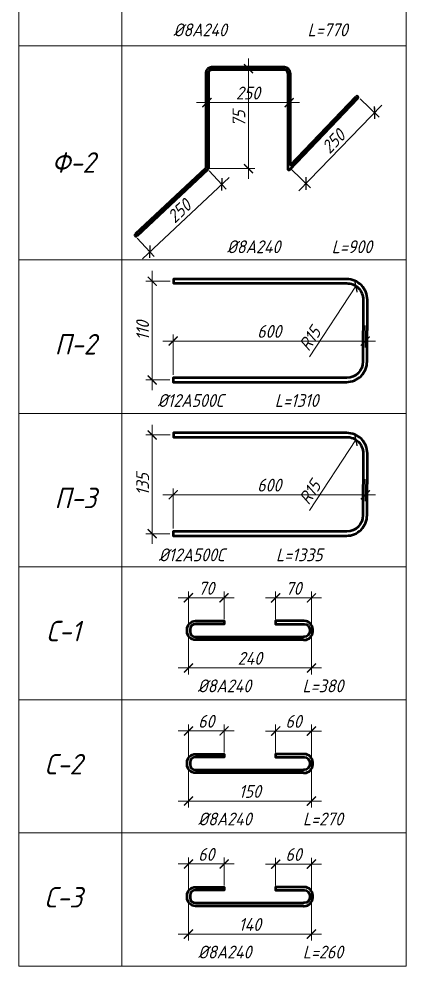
# Model space of a CAD drawing. Header units: millimetres. Extents: x 504091 to 2165846, y 135022 to 442887.
# Drawn here: x 1292303 to 1293059, y 225593 to 227440 of the extents above; entities that cross this region are included whole.
import ezdxf

# ---------------------------------------------------------------- set-up
doc = ezdxf.new("R2010")
doc.units = ezdxf.units.MM
doc.layers.get('Defpoints').update_dxf_attribs({"color": 255})
for name, color, linetype, lineweight in [('!_КР_Размеры', 7, 'Continuous', 9), ('Арматура 12', 26, 'Continuous', 50), ('КР_арматура 16', 224, 'Continuous', 50), ('КР_арматура 8', 232, 'Continuous', 50), ('Размеры (линейные)', 154, 'Continuous', 9), ('Размеры КР', 164, 'Continuous', 9)]:
    doc.layers.add(name, color=color, linetype=linetype, lineweight=lineweight)
doc.styles.add('GOST 2.304_new', font='isocpeur.ttf', dxfattribs={"width": 0.9, "oblique": 15})
doc.dimstyles.new('SPDS 1_10', dxfattribs={"dimscale": 10, "dimtxt": 2.5, "dimasz": 1.77, "dimexe": 1.25, "dimexo": 0.625, "dimtad": 1, "dimdec": 0, "dimrnd": 0.001, "dimtxsty": 'GOST 2.304_new', "dimblk": 'ARCHTICK', "dimcen": 2.5, "dimdle": 2, "dimclrt": 256, "dimadec": 0, "dimazin": 2, "dimtfac": 0.75, "dimtdec": 0, "dimtmove": 1, "dimatfit": 3, "dimfxl": 0, "dimtolj": 1, "dimlwd": 9, "dimlwe": 9, "dimarcsym": 0})

# ---------------------------------------------------------------- blocks, each defined once
blk = doc.blocks.new('_ArchTick')
at = {"color": 0, "linetype": 'ByBlock', "const_width": 0.15}
blk.add_lwpolyline([(-0.5, -0.5), (0.5, 0.5)], dxfattribs=at)
blk = doc.blocks.new('*D2875')
at = {"layer": 'Defpoints', "color": 0, "lineweight": 20, "ltscale": 100, "transparency": 16777216}
for p in [(1292739.5, 227343.4), (1292751.6, 227343.4), (1292670.6, 227148.5)]:
    blk.add_point(p, dxfattribs=at)
at = {"layer": 'Размеры (линейные)', "color": 0, "lineweight": 9, "ltscale": 100, "transparency": 16777216}
for p, q in [((1292751.6, 227128.5), (1292751.6, 227363.4)), ((1292745.8, 227343.4), (1292764.1, 227343.4)), ((1292676.8, 227148.5), (1292764.1, 227148.5))]:
    blk.add_line(p, q, dxfattribs=at)
at = {"layer": 'Размеры (линейные)', "color": 0, "lineweight": 9, "ltscale": 100, "transparency": 16777216, "xscale": 17.7, "yscale": 17.7, "zscale": 17.7}
for p, rotation in [((1292751.6, 227343.4), 90), ((1292751.6, 227148.5), 270)]:
    blk.add_blockref('_ArchTick', p, dxfattribs=dict(at, rotation=rotation))
at = {"layer": 'Размеры (линейные)', "ltscale": 100, "transparency": 16777216, "insert": (1292732.9, 227246), "char_height": 25, "attachment_point": 5, "rotation": 90, "style": 'GOST 2.304_new'}
blk.add_mtext('\\A1;75', dxfattribs=at)
blk = doc.blocks.new('*D2876')
at = {"layer": 'Defpoints', "color": 0, "lineweight": 20, "ltscale": 100, "transparency": 16777216}
for p in [(1292965.2, 227289.1), (1292997.7, 227257.6), (1292831.3, 227151.1)]:
    blk.add_point(p, dxfattribs=at)
at = {"layer": 'Размеры (линейные)', "color": 0, "lineweight": 9, "ltscale": 100, "transparency": 16777216}
for p, q in [((1292850, 227105.1), (1293011.7, 227271.9)), ((1292969.7, 227284.8), (1293006.7, 227248.9)), ((1292835.8, 227146.7), (1292872.9, 227110.8))]:
    blk.add_line(p, q, dxfattribs=at)
at = {"layer": 'Размеры (линейные)', "color": 0, "lineweight": 9, "ltscale": 100, "transparency": 16777216, "xscale": 17.7, "yscale": 17.7, "zscale": 17.7}
for p, rotation in [((1292997.7, 227257.6), 45.8853463330187), ((1292863.9, 227119.5), 225.8853463330187)]:
    blk.add_blockref('_ArchTick', p, dxfattribs=dict(at, rotation=rotation))
at = {"layer": 'Размеры (линейные)', "ltscale": 100, "transparency": 16777216, "insert": (1292917.4, 227201.6), "char_height": 25, "attachment_point": 5, "rotation": 45.8853, "style": 'GOST 2.304_new'}
blk.add_mtext('\\A1;250', dxfattribs=at)
blk = doc.blocks.new('*D2877')
at = {"layer": 'Defpoints', "color": 0, "lineweight": 20, "ltscale": 100, "transparency": 16777216}
for p in [(1292670.6, 227148.5), (1292699.4, 227117.7), (1292530.1, 227017.2)]:
    blk.add_point(p, dxfattribs=at)
at = {"layer": 'Размеры (линейные)', "color": 0, "lineweight": 9, "ltscale": 100, "transparency": 16777216}
for p, q in [((1292674.9, 227143.9), (1292707.9, 227108.6)), ((1292544.3, 226972.8), (1292714, 227131.4)), ((1292534.4, 227012.7), (1292567.4, 226977.3))]:
    blk.add_line(p, q, dxfattribs=at)
at = {"layer": 'Размеры (линейные)', "color": 0, "lineweight": 9, "ltscale": 100, "transparency": 16777216, "xscale": 17.7, "yscale": 17.7, "zscale": 17.7}
for p, rotation in [((1292699.4, 227117.7), 43.06238409189598), ((1292558.9, 226986.4), 223.062384091896)]:
    blk.add_blockref('_ArchTick', p, dxfattribs=dict(at, rotation=rotation))
at = {"layer": 'Размеры (линейные)', "ltscale": 100, "transparency": 16777216, "insert": (1292616.3, 227065.8), "char_height": 25, "attachment_point": 5, "rotation": 43.0624, "style": 'GOST 2.304_new'}
blk.add_mtext('\\A1;250', dxfattribs=at)
blk = doc.blocks.new('*D2878')
at = {"layer": 'Defpoints', "color": 0, "lineweight": 20, "ltscale": 100, "transparency": 16777216}
for p in [(1292830.9, 227277.2), (1292670.3, 227262.5), (1292830.9, 227262.5)]:
    blk.add_point(p, dxfattribs=at)
at = {"layer": 'Размеры (линейные)', "color": 0, "lineweight": 9, "ltscale": 100, "transparency": 16777216}
for p, q in [((1292670.3, 227268.8), (1292670.3, 227289.7)), ((1292830.9, 227268.8), (1292830.9, 227289.7)), ((1292650.3, 227277.2), (1292850.9, 227277.2))]:
    blk.add_line(p, q, dxfattribs=at)
at = {"layer": 'Размеры (линейные)', "color": 0, "lineweight": 9, "ltscale": 100, "transparency": 16777216, "xscale": 17.7, "yscale": 17.7, "zscale": 17.7, "rotation": 180}
blk.add_blockref('_ArchTick', (1292670.3, 227277.2), dxfattribs=at)
at = {"layer": 'Размеры (линейные)', "color": 0, "lineweight": 9, "ltscale": 100, "transparency": 16777216, "xscale": 17.7, "yscale": 17.7, "zscale": 17.7}
blk.add_blockref('_ArchTick', (1292830.9, 227277.2), dxfattribs=at)
at = {"layer": 'Размеры (линейные)', "ltscale": 100, "transparency": 16777216, "insert": (1292750.6, 227295.9), "char_height": 25, "attachment_point": 5, "style": 'GOST 2.304_new'}
blk.add_mtext('\\A1;250', dxfattribs=at)
blk = doc.blocks.new('*D2879')
at = {"layer": 'Defpoints', "color": 0, "lineweight": 20, "ltscale": 100, "transparency": 16777216}
for p in [(1292979.6, 226848.9), (1292979.6, 226812.2), (1292604.6, 226740.3)]:
    blk.add_point(p, dxfattribs=at)
at = {"layer": 'Размеры (линейные)', "color": 0, "lineweight": 9, "ltscale": 100, "transparency": 16777216}
for p, q in [((1292979.6, 226842.6), (1292979.6, 226799.7)), ((1292584.6, 226812.2), (1292999.6, 226812.2)), ((1292604.6, 226746.6), (1292604.6, 226824.7))]:
    blk.add_line(p, q, dxfattribs=at)
at = {"layer": 'Размеры (линейные)', "color": 0, "lineweight": 9, "ltscale": 100, "transparency": 16777216, "xscale": 17.7, "yscale": 17.7, "zscale": 17.7, "rotation": 180}
blk.add_blockref('_ArchTick', (1292604.6, 226812.2), dxfattribs=at)
at = {"layer": 'Размеры (линейные)', "color": 0, "lineweight": 9, "ltscale": 100, "transparency": 16777216, "xscale": 17.7, "yscale": 17.7, "zscale": 17.7}
blk.add_blockref('_ArchTick', (1292979.6, 226812.2), dxfattribs=at)
at = {"layer": 'Размеры (линейные)', "ltscale": 100, "transparency": 16777216, "insert": (1292792.1, 226831), "char_height": 25, "attachment_point": 5, "style": 'GOST 2.304_new'}
blk.add_mtext('\\A1;600', dxfattribs=at)
blk = doc.blocks.new('*D2880')
at = {"layer": 'Defpoints', "color": 0, "lineweight": 20, "ltscale": 100, "transparency": 16777216}
for p in [(1292605.1, 226928.8), (1292563.6, 226736.3), (1292604.6, 226736.3)]:
    blk.add_point(p, dxfattribs=at)
at = {"layer": 'Размеры (линейные)', "color": 0, "lineweight": 9, "ltscale": 100, "transparency": 16777216}
for p, q in [((1292563.6, 226948.8), (1292563.6, 226716.3)), ((1292598.9, 226928.8), (1292551.1, 226928.8)), ((1292598.3, 226736.3), (1292551.1, 226736.3))]:
    blk.add_line(p, q, dxfattribs=at)
at = {"layer": 'Размеры (линейные)', "color": 0, "lineweight": 9, "ltscale": 100, "transparency": 16777216, "xscale": 17.7, "yscale": 17.7, "zscale": 17.7}
for p, rotation in [((1292563.6, 226928.8), 90), ((1292563.6, 226736.3), 270)]:
    blk.add_blockref('_ArchTick', p, dxfattribs=dict(at, rotation=rotation))
at = {"layer": 'Размеры (линейные)', "ltscale": 100, "transparency": 16777216, "insert": (1292544.9, 226832.5), "char_height": 25, "attachment_point": 5, "rotation": 90, "style": 'GOST 2.304_new'}
blk.add_mtext('\\A1;110', dxfattribs=at)
blk = doc.blocks.new('*D2881')
at = {"layer": 'Defpoints', "color": 0, "lineweight": 20, "ltscale": 100, "transparency": 16777216}
for p in [(1292961.1, 226919.5), (1292943.6, 226892.8)]:
    blk.add_point(p, dxfattribs=at)
at = {"layer": 'Размеры (линейные)', "color": 0, "lineweight": 9, "ltscale": 100, "transparency": 16777216}
blk.add_line((1292870.9, 226781.6), (1292961.1, 226919.5), dxfattribs=at)
at = {"layer": 'Размеры (линейные)', "color": 0, "lineweight": 9, "ltscale": 100, "transparency": 16777216, "xscale": 17.7, "yscale": 17.7, "zscale": 17.7, "rotation": 56.80116569962975}
blk.add_blockref('_ArchTick', (1292961.1, 226919.5), dxfattribs=at)
at = {"layer": 'Размеры (линейные)', "ltscale": 100, "transparency": 16777216, "insert": (1292871.5, 226816.8), "char_height": 25, "attachment_point": 5, "rotation": 56.8012, "style": 'GOST 2.304_new'}
blk.add_mtext('\\A1;R15', dxfattribs=at)
blk = doc.blocks.new('*D2882')
at = {"layer": 'Defpoints', "color": 0, "lineweight": 20, "ltscale": 100, "transparency": 16777216}
for p in [(1292979.6, 226549.1), (1292979.6, 226512.4), (1292604.6, 226440.5)]:
    blk.add_point(p, dxfattribs=at)
at = {"layer": 'Размеры (линейные)', "color": 0, "lineweight": 9, "ltscale": 100, "transparency": 16777216}
for p, q in [((1292979.6, 226542.8), (1292979.6, 226499.9)), ((1292584.6, 226512.4), (1292999.6, 226512.4)), ((1292604.6, 226446.8), (1292604.6, 226524.9))]:
    blk.add_line(p, q, dxfattribs=at)
at = {"layer": 'Размеры (линейные)', "color": 0, "lineweight": 9, "ltscale": 100, "transparency": 16777216, "xscale": 17.7, "yscale": 17.7, "zscale": 17.7, "rotation": 180}
blk.add_blockref('_ArchTick', (1292604.6, 226512.4), dxfattribs=at)
at = {"layer": 'Размеры (линейные)', "color": 0, "lineweight": 9, "ltscale": 100, "transparency": 16777216, "xscale": 17.7, "yscale": 17.7, "zscale": 17.7}
blk.add_blockref('_ArchTick', (1292979.6, 226512.4), dxfattribs=at)
at = {"layer": 'Размеры (линейные)', "ltscale": 100, "transparency": 16777216, "insert": (1292792.1, 226531.2), "char_height": 25, "attachment_point": 5, "style": 'GOST 2.304_new'}
blk.add_mtext('\\A1;600', dxfattribs=at)
blk = doc.blocks.new('*D2883')
at = {"layer": 'Defpoints', "color": 0, "lineweight": 20, "ltscale": 100, "transparency": 16777216}
for p in [(1292605.1, 226629), (1292563.6, 226436.5), (1292604.6, 226436.5)]:
    blk.add_point(p, dxfattribs=at)
at = {"layer": 'Размеры (линейные)', "color": 0, "lineweight": 9, "ltscale": 100, "transparency": 16777216}
for p, q in [((1292563.6, 226649), (1292563.6, 226416.5)), ((1292598.9, 226629), (1292551.1, 226629)), ((1292598.3, 226436.5), (1292551.1, 226436.5))]:
    blk.add_line(p, q, dxfattribs=at)
at = {"layer": 'Размеры (линейные)', "color": 0, "lineweight": 9, "ltscale": 100, "transparency": 16777216, "xscale": 17.7, "yscale": 17.7, "zscale": 17.7}
for p, rotation in [((1292563.6, 226629), 90), ((1292563.6, 226436.5), 270)]:
    blk.add_blockref('_ArchTick', p, dxfattribs=dict(at, rotation=rotation))
at = {"layer": 'Размеры (линейные)', "ltscale": 100, "transparency": 16777216, "insert": (1292544.9, 226532.8), "char_height": 25, "attachment_point": 5, "rotation": 90, "style": 'GOST 2.304_new'}
blk.add_mtext('\\A1;135', dxfattribs=at)
blk = doc.blocks.new('*D2884')
at = {"layer": 'Defpoints', "color": 0, "lineweight": 20, "ltscale": 100, "transparency": 16777216}
for p in [(1292961.1, 226619.8), (1292943.6, 226593)]:
    blk.add_point(p, dxfattribs=at)
at = {"layer": 'Размеры (линейные)', "color": 0, "lineweight": 9, "ltscale": 100, "transparency": 16777216}
blk.add_line((1292870.9, 226481.8), (1292961.1, 226619.8), dxfattribs=at)
at = {"layer": 'Размеры (линейные)', "color": 0, "lineweight": 9, "ltscale": 100, "transparency": 16777216, "xscale": 17.7, "yscale": 17.7, "zscale": 17.7, "rotation": 56.80116569892563}
blk.add_blockref('_ArchTick', (1292961.1, 226619.8), dxfattribs=at)
at = {"layer": 'Размеры (линейные)', "ltscale": 100, "transparency": 16777216, "insert": (1292871.5, 226517.1), "char_height": 25, "attachment_point": 5, "rotation": 56.8012, "style": 'GOST 2.304_new'}
blk.add_mtext('\\A1;R15', dxfattribs=at)
blk = doc.blocks.new('*D2885')
at = {"layer": 'Defpoints', "color": 0, "lineweight": 20, "transparency": 16777216}
for p in [(1292874.4, 226311.2), (1292804.6, 226263.3), (1292874.4, 226248.3)]:
    blk.add_point(p, dxfattribs=at)
at = {"layer": 'Размеры КР', "color": 0, "lineweight": 9, "transparency": 16777216}
for p, q in [((1292784.6, 226311.2), (1292894.4, 226311.2)), ((1292804.6, 226269.5), (1292804.6, 226323.7)), ((1292874.4, 226254.5), (1292874.4, 226323.7))]:
    blk.add_line(p, q, dxfattribs=at)
at = {"layer": 'Размеры КР', "color": 0, "lineweight": 9, "transparency": 16777216, "xscale": 17.7, "yscale": 17.7, "zscale": 17.7, "rotation": 180}
blk.add_blockref('_ArchTick', (1292804.6, 226311.2), dxfattribs=at)
at = {"layer": 'Размеры КР', "color": 0, "lineweight": 9, "transparency": 16777216, "xscale": 17.7, "yscale": 17.7, "zscale": 17.7}
blk.add_blockref('_ArchTick', (1292874.4, 226311.2), dxfattribs=at)
at = {"layer": 'Размеры КР', "lineweight": 20, "transparency": 16777216, "insert": (1292839.5, 226329.9), "char_height": 25, "attachment_point": 5, "style": 'GOST 2.304_new'}
blk.add_mtext('\\A1;70', dxfattribs=at)
blk = doc.blocks.new('*D2886')
at = {"layer": 'Defpoints', "color": 0, "lineweight": 20, "transparency": 16777216}
for p in [(1292634.3, 226311.4), (1292703.9, 226263.3), (1292634.3, 226247.9)]:
    blk.add_point(p, dxfattribs=at)
at = {"layer": 'Размеры КР', "color": 0, "lineweight": 9, "transparency": 16777216}
for p, q in [((1292723.9, 226311.4), (1292614.3, 226311.4)), ((1292634.3, 226254.2), (1292634.3, 226323.9)), ((1292703.9, 226269.5), (1292703.9, 226323.9))]:
    blk.add_line(p, q, dxfattribs=at)
at = {"layer": 'Размеры КР', "color": 0, "lineweight": 9, "transparency": 16777216, "xscale": 17.7, "yscale": 17.7, "zscale": 17.7, "rotation": 180}
blk.add_blockref('_ArchTick', (1292634.3, 226311.4), dxfattribs=at)
at = {"layer": 'Размеры КР', "color": 0, "lineweight": 9, "transparency": 16777216, "xscale": 17.7, "yscale": 17.7, "zscale": 17.7}
blk.add_blockref('_ArchTick', (1292703.9, 226311.4), dxfattribs=at)
at = {"layer": 'Размеры КР', "lineweight": 20, "transparency": 16777216, "insert": (1292669.1, 226330.1), "char_height": 25, "attachment_point": 5, "style": 'GOST 2.304_new'}
blk.add_mtext('\\A1;70', dxfattribs=at)
blk = doc.blocks.new('*D2887')
at = {"layer": 'Defpoints', "color": 0, "lineweight": 20, "transparency": 16777216}
for p in [(1292634.3, 226247.9), (1292874.4, 226248.3), (1292874.4, 226174.6)]:
    blk.add_point(p, dxfattribs=at)
at = {"layer": 'Размеры КР', "color": 0, "lineweight": 9, "transparency": 16777216}
for p, q in [((1292634.3, 226241.7), (1292634.3, 226162.1)), ((1292874.4, 226242), (1292874.4, 226162.1)), ((1292614.3, 226174.6), (1292894.4, 226174.6))]:
    blk.add_line(p, q, dxfattribs=at)
at = {"layer": 'Размеры КР', "color": 0, "lineweight": 9, "transparency": 16777216, "xscale": 17.7, "yscale": 17.7, "zscale": 17.7, "rotation": 180}
blk.add_blockref('_ArchTick', (1292634.3, 226174.6), dxfattribs=at)
at = {"layer": 'Размеры КР', "color": 0, "lineweight": 9, "transparency": 16777216, "xscale": 17.7, "yscale": 17.7, "zscale": 17.7}
blk.add_blockref('_ArchTick', (1292874.4, 226174.6), dxfattribs=at)
at = {"layer": 'Размеры КР', "lineweight": 20, "transparency": 16777216, "insert": (1292754.3, 226193.4), "char_height": 25, "attachment_point": 5, "style": 'GOST 2.304_new'}
blk.add_mtext('\\A1;240', dxfattribs=at)
blk = doc.blocks.new('*D2888')
at = {"layer": 'Defpoints', "color": 0, "lineweight": 20, "transparency": 16777216}
for p in [(1292874.4, 226051.6), (1292804.6, 226003.7), (1292874.4, 225988.7)]:
    blk.add_point(p, dxfattribs=at)
at = {"layer": 'Размеры КР', "color": 0, "lineweight": 9, "transparency": 16777216}
for p, q in [((1292784.6, 226051.6), (1292894.4, 226051.6)), ((1292804.6, 226010), (1292804.6, 226064.1)), ((1292874.4, 225995), (1292874.4, 226064.1))]:
    blk.add_line(p, q, dxfattribs=at)
at = {"layer": 'Размеры КР', "color": 0, "lineweight": 9, "transparency": 16777216, "xscale": 17.7, "yscale": 17.7, "zscale": 17.7, "rotation": 180}
blk.add_blockref('_ArchTick', (1292804.6, 226051.6), dxfattribs=at)
at = {"layer": 'Размеры КР', "color": 0, "lineweight": 9, "transparency": 16777216, "xscale": 17.7, "yscale": 17.7, "zscale": 17.7}
blk.add_blockref('_ArchTick', (1292874.4, 226051.6), dxfattribs=at)
at = {"layer": 'Размеры КР', "lineweight": 20, "transparency": 16777216, "insert": (1292839.5, 226070.4), "char_height": 25, "attachment_point": 5, "style": 'GOST 2.304_new'}
blk.add_mtext('\\A1;60', dxfattribs=at)
blk = doc.blocks.new('*D2889')
at = {"layer": 'Defpoints', "color": 0, "lineweight": 20, "transparency": 16777216}
for p in [(1292634.3, 226051.8), (1292703.9, 226003.7), (1292634.3, 225988.4)]:
    blk.add_point(p, dxfattribs=at)
at = {"layer": 'Размеры КР', "color": 0, "lineweight": 9, "transparency": 16777216}
for p, q in [((1292723.9, 226051.8), (1292614.3, 226051.8)), ((1292634.3, 225994.7), (1292634.3, 226064.3)), ((1292703.9, 226010), (1292703.9, 226064.3))]:
    blk.add_line(p, q, dxfattribs=at)
at = {"layer": 'Размеры КР', "color": 0, "lineweight": 9, "transparency": 16777216, "xscale": 17.7, "yscale": 17.7, "zscale": 17.7, "rotation": 180}
blk.add_blockref('_ArchTick', (1292634.3, 226051.8), dxfattribs=at)
at = {"layer": 'Размеры КР', "color": 0, "lineweight": 9, "transparency": 16777216, "xscale": 17.7, "yscale": 17.7, "zscale": 17.7}
blk.add_blockref('_ArchTick', (1292703.9, 226051.8), dxfattribs=at)
at = {"layer": 'Размеры КР', "lineweight": 20, "transparency": 16777216, "insert": (1292669.1, 226070.6), "char_height": 25, "attachment_point": 5, "style": 'GOST 2.304_new'}
blk.add_mtext('\\A1;60', dxfattribs=at)
blk = doc.blocks.new('*D2890')
at = {"layer": 'Defpoints', "color": 0, "lineweight": 20, "transparency": 16777216}
for p in [(1292634.3, 225988.4), (1292874.4, 225988.7), (1292874.4, 225915.1)]:
    blk.add_point(p, dxfattribs=at)
at = {"layer": 'Размеры КР', "color": 0, "lineweight": 9, "transparency": 16777216}
for p, q in [((1292634.3, 225982.2), (1292634.3, 225902.6)), ((1292874.4, 225982.5), (1292874.4, 225902.6)), ((1292614.3, 225915.1), (1292894.4, 225915.1))]:
    blk.add_line(p, q, dxfattribs=at)
at = {"layer": 'Размеры КР', "color": 0, "lineweight": 9, "transparency": 16777216, "xscale": 17.7, "yscale": 17.7, "zscale": 17.7, "rotation": 180}
blk.add_blockref('_ArchTick', (1292634.3, 225915.1), dxfattribs=at)
at = {"layer": 'Размеры КР', "color": 0, "lineweight": 9, "transparency": 16777216, "xscale": 17.7, "yscale": 17.7, "zscale": 17.7}
blk.add_blockref('_ArchTick', (1292874.4, 225915.1), dxfattribs=at)
at = {"layer": 'Размеры КР', "lineweight": 20, "transparency": 16777216, "insert": (1292754.3, 225933.8), "char_height": 25, "attachment_point": 5, "style": 'GOST 2.304_new'}
blk.add_mtext('\\A1;150', dxfattribs=at)
blk = doc.blocks.new('*D2891')
at = {"layer": 'Defpoints', "color": 0, "lineweight": 20, "transparency": 16777216}
for p in [(1292874.4, 225792.1), (1292804.6, 225744.2), (1292874.4, 225729.2)]:
    blk.add_point(p, dxfattribs=at)
at = {"layer": 'Размеры КР', "color": 0, "lineweight": 9, "transparency": 16777216}
for p, q in [((1292784.6, 225792.1), (1292894.4, 225792.1)), ((1292804.6, 225750.4), (1292804.6, 225804.6)), ((1292874.4, 225735.5), (1292874.4, 225804.6))]:
    blk.add_line(p, q, dxfattribs=at)
at = {"layer": 'Размеры КР', "color": 0, "lineweight": 9, "transparency": 16777216, "xscale": 17.7, "yscale": 17.7, "zscale": 17.7, "rotation": 180}
blk.add_blockref('_ArchTick', (1292804.6, 225792.1), dxfattribs=at)
at = {"layer": 'Размеры КР', "color": 0, "lineweight": 9, "transparency": 16777216, "xscale": 17.7, "yscale": 17.7, "zscale": 17.7}
blk.add_blockref('_ArchTick', (1292874.4, 225792.1), dxfattribs=at)
at = {"layer": 'Размеры КР', "lineweight": 20, "transparency": 16777216, "insert": (1292839.5, 225810.8), "char_height": 25, "attachment_point": 5, "style": 'GOST 2.304_new'}
blk.add_mtext('\\A1;60', dxfattribs=at)
blk = doc.blocks.new('*D2892')
at = {"layer": 'Defpoints', "color": 0, "lineweight": 20, "transparency": 16777216}
for p in [(1292634.3, 225792.3), (1292703.9, 225744.2), (1292634.3, 225728.9)]:
    blk.add_point(p, dxfattribs=at)
at = {"layer": 'Размеры КР', "color": 0, "lineweight": 9, "transparency": 16777216}
for p, q in [((1292723.9, 225792.3), (1292614.3, 225792.3)), ((1292634.3, 225735.1), (1292634.3, 225804.8)), ((1292703.9, 225750.4), (1292703.9, 225804.8))]:
    blk.add_line(p, q, dxfattribs=at)
at = {"layer": 'Размеры КР', "color": 0, "lineweight": 9, "transparency": 16777216, "xscale": 17.7, "yscale": 17.7, "zscale": 17.7, "rotation": 180}
blk.add_blockref('_ArchTick', (1292634.3, 225792.3), dxfattribs=at)
at = {"layer": 'Размеры КР', "color": 0, "lineweight": 9, "transparency": 16777216, "xscale": 17.7, "yscale": 17.7, "zscale": 17.7}
blk.add_blockref('_ArchTick', (1292703.9, 225792.3), dxfattribs=at)
at = {"layer": 'Размеры КР', "lineweight": 20, "transparency": 16777216, "insert": (1292669.1, 225811), "char_height": 25, "attachment_point": 5, "style": 'GOST 2.304_new'}
blk.add_mtext('\\A1;60', dxfattribs=at)
blk = doc.blocks.new('*D2893')
at = {"layer": 'Defpoints', "color": 0, "lineweight": 20, "transparency": 16777216}
for p in [(1292634.3, 225728.9), (1292874.4, 225729.2), (1292874.4, 225655.5)]:
    blk.add_point(p, dxfattribs=at)
at = {"layer": 'Размеры КР', "color": 0, "lineweight": 9, "transparency": 16777216}
for p, q in [((1292634.3, 225722.6), (1292634.3, 225643)), ((1292874.4, 225723), (1292874.4, 225643)), ((1292614.3, 225655.5), (1292894.4, 225655.5))]:
    blk.add_line(p, q, dxfattribs=at)
at = {"layer": 'Размеры КР', "color": 0, "lineweight": 9, "transparency": 16777216, "xscale": 17.7, "yscale": 17.7, "zscale": 17.7, "rotation": 180}
blk.add_blockref('_ArchTick', (1292634.3, 225655.5), dxfattribs=at)
at = {"layer": 'Размеры КР', "color": 0, "lineweight": 9, "transparency": 16777216, "xscale": 17.7, "yscale": 17.7, "zscale": 17.7}
blk.add_blockref('_ArchTick', (1292874.4, 225655.5), dxfattribs=at)
at = {"layer": 'Размеры КР', "lineweight": 20, "transparency": 16777216, "insert": (1292754.3, 225674.3), "char_height": 25, "attachment_point": 5, "style": 'GOST 2.304_new'}
blk.add_mtext('\\A1;140', dxfattribs=at)

msp = doc.modelspace()

# ---------------------------------------------------------------- linework, layer by layer
at = {"color": 244, "lineweight": 18}
for p, q in [((1292303.326, 233076.5644, -0.0032), (1292303.326, 225593.2611, 0.0293)), ((1293059.2359, 225593.2611, 0.0298), (1293059.2359, 233076.5644, -0.0033)), ((1292303.326, 227387.9611, 0.0539), (1293059.2359, 227387.9611, 0.0539)), ((1292303.326, 226970.4506, -0.0101), (1293059.2359, 226970.4506, -0.0101)), ((1292303.326, 226970.4506, -0.0101), (1293059.2359, 226970.4506, -0.0101)), ((1292303.326, 226670.6697, -0.0008), (1293059.2359, 226670.6697, -0.0008)), ((1292303.326, 226371.8934, 0.0086), (1293059.2359, 226371.8934, 0.0086)), ((1292303.326, 226371.8934, 0.0086), (1293059.2359, 226371.8934, 0.0086)), ((1292303.326, 226112.3493, 0.0271), (1293059.2359, 226112.3493, 0.0271)), ((1292303.326, 225852.8052, 0.0456), (1293059.2359, 225852.8052, 0.0456)), ((1292303.326, 225593.2611, 0.0641), (1293059.2359, 225593.2611, 0.0641))]:
    msp.add_line(p, q, dxfattribs=at)
at = {"color": 244, "lineweight": 13, "elevation": -0.0032}
msp.add_lwpolyline([(1292504.2963, 232910.1987), (1292504.2963, 225593.2611)], dxfattribs=at)
at = {"layer": 'Арматура 12', "lineweight": 53, "ltscale": 20}
for p, q in [((1292649.7758, 226235.4086, 0.0212), (1292858.7758, 226235.4086, 0.0212)), ((1292858.7758, 226229.4086, 0.0212), (1292649.7758, 226229.4086, 0.0212)), ((1292649.7758, 225975.8645, 0.0397), (1292858.7758, 225975.8645, 0.0397)), ((1292858.7758, 225969.8645, 0.0397), (1292649.7758, 225969.8645, 0.0397)), ((1292649.7758, 225716.3204, 0.0582), (1292858.7758, 225716.3204, 0.0582)), ((1292858.7758, 225710.3204, 0.0582), (1292649.7758, 225710.3204, 0.0582))]:
    msp.add_line(p, q, dxfattribs=at)
for points, elevation in [([(1292649.7758, 226229.4086), (1292648.0197, 226229.4086, -0.414213562), (1292631.5197, 226245.9086), (1292631.5197, 226249.7539, -0.414213562), (1292648.0197, 226266.2539), (1292703.9496, 226266.2539), (1292703.9496, 226260.2539), (1292648.0197, 226260.2539, 0.414213562), (1292637.5197, 226249.7539), (1292637.5197, 226245.9086, 0.414213562), (1292648.0197, 226235.4086), (1292649.7758, 226235.4086)], 0.0212), ([(1292858.7758, 226229.4086), (1292860.532, 226229.4086, 0.414213562), (1292877.032, 226245.9086), (1292877.032, 226249.7539, 0.414213562), (1292860.532, 226266.2539), (1292804.6021, 226266.2539), (1292804.6021, 226260.2539), (1292860.532, 226260.2539, -0.414213562), (1292871.032, 226249.7539), (1292871.032, 226245.9086, -0.414213562), (1292860.532, 226235.4086), (1292858.7758, 226235.4086)], 0.0212), ([(1292649.7758, 225969.8645), (1292648.0197, 225969.8645, -0.414213562), (1292631.5197, 225986.3645), (1292631.5197, 225990.2097, -0.414213562), (1292648.0197, 226006.7097), (1292703.9496, 226006.7097), (1292703.9496, 226000.7097), (1292648.0197, 226000.7097, 0.414213562), (1292637.5197, 225990.2097), (1292637.5197, 225986.3645, 0.414213562), (1292648.0197, 225975.8645), (1292649.7758, 225975.8645)], 0.0397), ([(1292858.7758, 225969.8645), (1292860.532, 225969.8645, 0.414213562), (1292877.032, 225986.3645), (1292877.032, 225990.2097, 0.414213562), (1292860.532, 226006.7097), (1292804.6021, 226006.7097), (1292804.6021, 226000.7097), (1292860.532, 226000.7097, -0.414213562), (1292871.032, 225990.2097), (1292871.032, 225986.3645, -0.414213562), (1292860.532, 225975.8645), (1292858.7758, 225975.8645)], 0.0397), ([(1292649.7758, 225710.3204), (1292648.0197, 225710.3204, -0.414213562), (1292631.5197, 225726.8204), (1292631.5197, 225730.6656, -0.414213562), (1292648.0197, 225747.1656), (1292703.9496, 225747.1656), (1292703.9496, 225741.1656), (1292648.0197, 225741.1656, 0.414213562), (1292637.5197, 225730.6656), (1292637.5197, 225726.8204, 0.414213562), (1292648.0197, 225716.3204), (1292649.7758, 225716.3204)], 0.0582), ([(1292858.7758, 225710.3204), (1292860.532, 225710.3204, 0.414213562), (1292877.032, 225726.8204), (1292877.032, 225730.6656, 0.414213562), (1292860.532, 225747.1656), (1292804.6021, 225747.1656), (1292804.6021, 225741.1656), (1292860.532, 225741.1656, -0.414213562), (1292871.032, 225730.6656), (1292871.032, 225726.8204, -0.414213562), (1292860.532, 225716.3204), (1292858.7758, 225716.3204)], 0.0582)]:
    msp.add_lwpolyline(points, format="xyb", dxfattribs=dict(at, elevation=elevation))
at = {"layer": 'КР_арматура 16'}
for points, elevation in [([(1292942.9052, 226732.2981, 0.415597767), (1292983.1001, 226772.2992), (1292983.6001, 226892.6926, 0.414695627), (1292943.6008, 226932.7592), (1292605.1047, 226932.7655), (1292605.1045, 226924.7655), (1292943.2929, 226924.7592, -0.416995829), (1292975.6001, 226892.7592), (1292975.1001, 226772.2993, -0.409119684), (1292943.6571, 226740.3047), (1292604.5996, 226740.3047), (1292604.5994, 226732.3045), (1292943.2862, 226732.2981)], -0.0163), ([(1292942.9052, 226432.5172, 0.415597767), (1292983.1001, 226472.5182), (1292983.6001, 226592.9117, 0.414695627), (1292943.6008, 226632.9782), (1292605.1047, 226632.9845), (1292605.1045, 226624.9845), (1292943.2929, 226624.9782, -0.416995829), (1292975.6001, 226592.9782), (1292975.1001, 226472.5183, -0.409119684), (1292943.6571, 226440.5238), (1292604.5996, 226440.5238), (1292604.5994, 226432.5235), (1292943.2862, 226432.5172)], -0.0069)]:
    msp.add_lwpolyline(points, format="xyb", dxfattribs=dict(at, elevation=elevation))
at = {"layer": 'КР_арматура 8', "ltscale": 100}
for p, q in [((1292821.68, 227346.1221, -0.0163), (1292679.6, 227346.1221, -0.0163)), ((1292821.68, 227341.0021, -0.0163), (1292679.6, 227341.0021, -0.0163))]:
    msp.add_line(p, q, dxfattribs=at)
at = {"layer": 'КР_арматура 8'}
for p, q in [((1292668.08, 227334.6021, -0.0163), (1292668.0429, 227149.5197, -0.0163)), ((1292673.2, 227334.6021, -0.0163), (1292673.1626, 227147.9728, -0.0163)), ((1292828.08, 227334.6021, -0.0163), (1292828.0426, 227148.412, -0.0163)), ((1292833.2, 227334.6021, -0.0163), (1292833.1637, 227154.6251, -0.0163)), ((1292833.1637, 227154.6251, -0.0163), (1292961.5739, 227289.1936, -0.0163)), ((1292832.4193, 227146.6084, -0.0163), (1292965.2073, 227285.5863, -0.0163)), ((1292668.0429, 227149.5197, -0.0163), (1292530.1446, 227020.7292, -0.0163)), ((1292672.4496, 227146.6296, -0.0163), (1292533.6393, 227016.9873, -0.0163))]:
    msp.add_line(p, q, dxfattribs=at)
at = {"layer": 'КР_арматура 8', "ltscale": 100}
for centre, radius, start, end in [((1292679.6, 227334.6021, -0.0163), 11.52, 90, 180), ((1292821.68, 227334.6021, -0.0163), 11.52, 0, 90), ((1292679.6, 227334.6021, -0.0163), 6.4, 90, 180), ((1292821.68, 227334.6021, -0.0163), 6.4, 0, 90), ((1292830.6026, 227148.412, -0.0163), 2.56, 179.9796382, 315.2085977)]:
    msp.add_arc(centre, radius, start, end, dxfattribs=at)
at = {"layer": 'КР_арматура 8'}
for centre, radius, start, end in [((1292963.3473, 227287.3464, -0.0163), 2.5607, 316.5804055, 133.8320507), ((1292670.5884, 227148.4784, -0.0163), 2.6234, 310.8972639, 348.8868543), ((1292532.0188, 227018.9767, -0.0163), 2.5659, 136.920932, 309.1671613)]:
    msp.add_arc(centre, radius, start, end, dxfattribs=at)

# ---------------------------------------------------------------- texts
at = {"layer": '!_КР_Размеры', "width": 1105.24052, "attachment_point": 5, "style": 'GOST 2.304_new'}
for s, insert, char_height in [('%%C8А240           L=770', (1292775.0954, 227419.0121, 0.0641), 25), ('Ф-2', (1292409.6671, 227160.393, -0.014), 40), ('%%C8А240       L=900', (1292851.1644, 226996.0344, -0.0163), 25), ('П-2', (1292413.6631, 226805.9418, -0.0118), 40), ('%%C12А500С       L=1310', (1292731.1325, 226696.2026, -0.0179), 25), ('П-3', (1292413.6631, 226506.1609, -0.0024), 40), ('%%C12А500С       L=1335', (1292736.1675, 226395.1718, -0.0148), 25), ('С-1', (1292390.1001, 226246.5009, -0.0054), 40), ('%%C8А240       L=380', (1292794.546, 226139.6203, 0.0225), 25), ('С-2', (1292390.1001, 225986.9568, 0.0131), 40), ('%%C8А240       L=270', (1292794.546, 225880.0762, 0.0409), 25), ('С-3', (1292390.1001, 225727.4127, 0.0316), 40), ('%%C8А240       L=260', (1292794.546, 225620.5321, 0.0594), 25)]:
    msp.add_mtext(s, dxfattribs=dict(at, insert=insert, char_height=char_height))

# ---------------------------------------------------------------- dimensions: what is measured, and where the dimension line sits
at = {"layer": 'Размеры (линейные)', "ltscale": 100}
for base, p1, p2, text, picture, middle in [((1292751.6157, 227343.4225, -0.0163), (1292670.5699, 227148.4972, -0.0163), (1292739.5458, 227343.4225, -0.0163), '75', '*D2875', (1292732.8657, 227245.9599, -0.0163)), ((1292563.6172, 226736.3046, -0.0163), (1292605.1046, 226928.7655, -0.0163), (1292604.5995, 226736.3046, -0.0163), '110', '*D2880', (1292544.8672, 226832.535, -0.0163)), ((1292563.6172, 226436.5236, -0.0069), (1292605.1046, 226628.9845, -0.0069), (1292604.5995, 226436.5236, -0.0069), '135', '*D2883', (1292544.8672, 226532.7541, -0.0069))]:
    dim = msp.add_linear_dim(base=base, p1=p1, p2=p2, angle=90, text=text, dimstyle='SPDS 1_10', dxfattribs=at)
    dim.commit()
    dim.dimension.update_dxf_attribs({"geometry": picture, "text_midpoint": middle})
for base, p1, p2, text, picture, middle in [((1292830.9278, 227277.1843, -0.0163), (1292670.3262, 227262.5349, -0.0163), (1292830.9278, 227262.5349, -0.0163), '250', '*D2878', (1292750.627, 227295.9343, -0.0163)), ((1292979.6427, 226812.2201, -0.0163), (1292604.5996, 226740.3047, -0.0163), (1292979.6427, 226848.8728, -0.0163), '600', '*D2879', (1292792.1211, 226830.9701, -0.0163)), ((1292979.6427, 226512.4391, -0.0069), (1292604.5996, 226440.5238, -0.0069), (1292979.6427, 226549.0919, -0.0069), '600', '*D2882', (1292792.1211, 226531.1891, -0.0069))]:
    dim = msp.add_linear_dim(base=base, p1=p1, p2=p2, text=text, dimstyle='SPDS 1_10', dxfattribs=at)
    dim.commit()
    dim.dimension.update_dxf_attribs({"geometry": picture, "text_midpoint": middle})
for p1, p2, distance, picture, middle in [((1292831.3033, 227151.0842, -0.0163), (1292965.166, 227289.1491, -0.0163), -45.3802, '*D2876', (1292917.3537, 227201.5795, -0.0163)), ((1292530.1436, 227017.2253, -0.0163), (1292670.5884, 227148.4784, -0.0163), -42.1308, '*D2877', (1292616.3302, 227065.7696, -0.0163))]:
    dim = msp.add_aligned_dim(p1=p1, p2=p2, distance=distance, text='250', dimstyle='SPDS 1_10', dxfattribs=at)
    dim.commit()
    dim.dimension.update_dxf_attribs({"geometry": picture, "text_midpoint": middle})
for center, mpoint, picture, middle in [((1292943.5976, 226892.7581, -0.0163), (1292961.1205, 226919.537, -0.0163), '*D2881', (1292887.2024, 226806.5734, -0.0163)), ((1292943.5976, 226592.9772, -0.0069), (1292961.1205, 226619.7561, -0.0069), '*D2884', (1292887.2024, 226506.7925, -0.0069))]:
    dim = msp.add_radius_dim(center=center, mpoint=mpoint, text='R15', dimstyle='SPDS 1_10', dxfattribs=at)
    dim.commit()
    dim.dimension.update_dxf_attribs({"geometry": picture, "text_midpoint": middle, "dimtype": 164})
at = {"layer": 'Размеры КР', "lineweight": 20}
for base, p1, p2, picture, middle in [((1292634.3199, 226311.3584, 0.0212), (1292703.9496, 226263.2539, 0.0212), (1292634.3199, 226247.9467, 0.0212), '*D2886', (1292669.1347, 226330.1084, 0.0212)), ((1292874.3714, 226311.1641, 0.0212), (1292804.6021, 226263.2539, 0.0212), (1292874.3714, 226248.2911, 0.0212), '*D2885', (1292839.4868, 226329.9141, 0.0212)), ((1292874.3714, 226174.6256, 0.0212), (1292634.3199, 226247.9467, 0.0212), (1292874.3714, 226248.2911, 0.0212), '*D2887', (1292754.3457, 226193.3756, 0.0212))]:
    dim = msp.add_linear_dim(base=base, p1=p1, p2=p2, dimstyle='SPDS 1_10', dxfattribs=at)
    dim.commit()
    dim.dimension.update_dxf_attribs({"geometry": picture, "text_midpoint": middle})
for base, p1, p2, text, picture, middle in [((1292634.3199, 226051.8143, 0.0397), (1292703.9496, 226003.7097, 0.0397), (1292634.3199, 225988.4026, 0.0397), '60', '*D2889', (1292669.1347, 226070.5643, 0.0397)), ((1292874.3714, 226051.62, 0.0397), (1292804.6021, 226003.7097, 0.0397), (1292874.3714, 225988.747, 0.0397), '60', '*D2888', (1292839.4868, 226070.37, 0.0397)), ((1292874.3714, 225915.0815, 0.0397), (1292634.3199, 225988.4026, 0.0397), (1292874.3714, 225988.747, 0.0397), '150', '*D2890', (1292754.3457, 225933.8315, 0.0397)), ((1292634.3199, 225792.2702, 0.0582), (1292703.9496, 225744.1656, 0.0582), (1292634.3199, 225728.8585, 0.0582), '60', '*D2892', (1292669.1347, 225811.0202, 0.0582)), ((1292874.3714, 225792.0759, 0.0582), (1292804.6021, 225744.1656, 0.0582), (1292874.3714, 225729.2029, 0.0582), '60', '*D2891', (1292839.4868, 225810.8259, 0.0582)), ((1292874.3714, 225655.5374, 0.0582), (1292634.3199, 225728.8585, 0.0582), (1292874.3714, 225729.2029, 0.0582), '140', '*D2893', (1292754.3457, 225674.2874, 0.0582))]:
    dim = msp.add_linear_dim(base=base, p1=p1, p2=p2, text=text, dimstyle='SPDS 1_10', dxfattribs=at)
    dim.commit()
    dim.dimension.update_dxf_attribs({"geometry": picture, "text_midpoint": middle})

doc.saveas('drawing.dxf')
